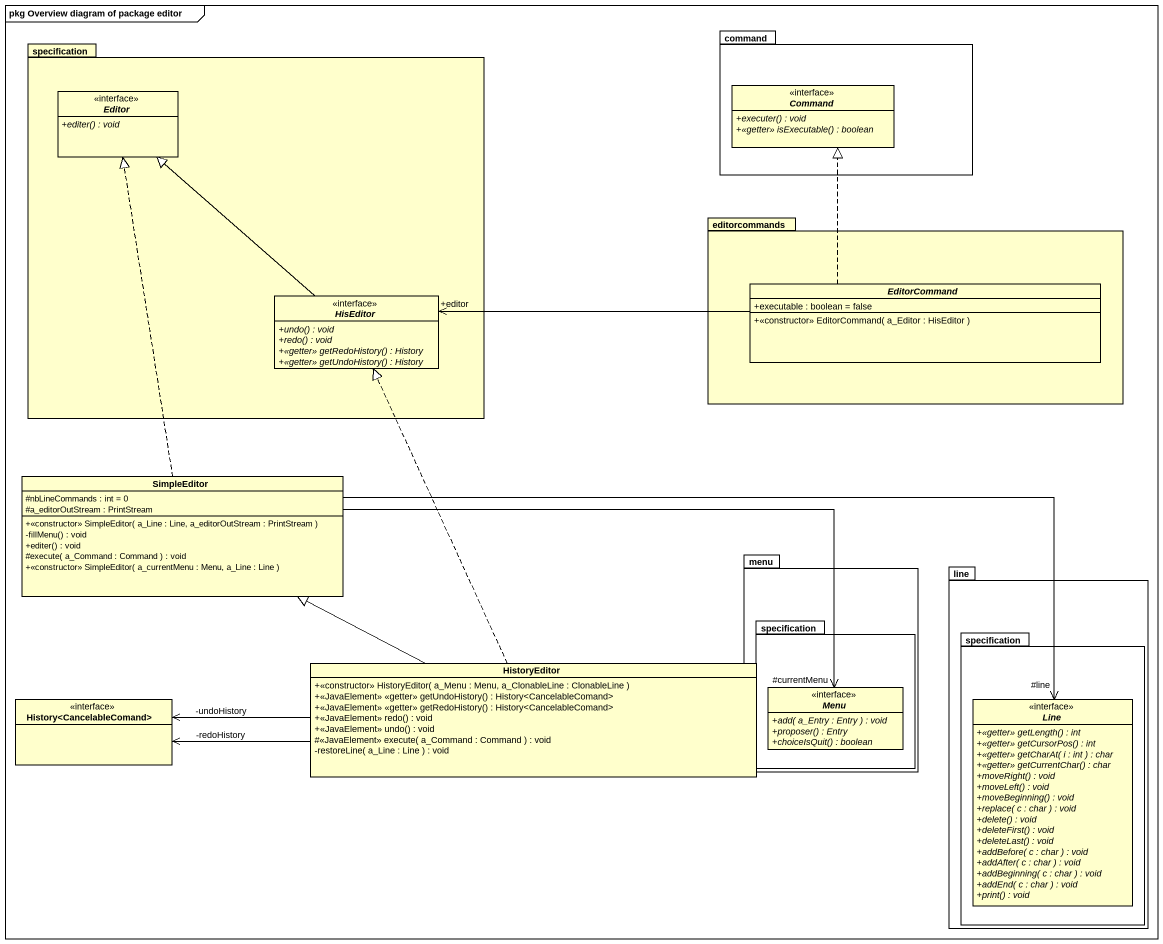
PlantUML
@startuml
mainframe pkg Overview diagram of package editor
hide circle
hide empty members
skinparam classAttributeIconSize 0
package command {
  interface Command {
    {abstract} +executer() : void
    {abstract} +<<getter>> isExecutable() : boolean
  }
}
package specification #FFFFCC {
  interface Editor {
    {abstract} +editer() : void
  }
  interface HisEditor {
    {abstract} +undo() : void
    {abstract} +redo() : void
    {abstract} +<<getter>> getRedoHistory() : History
    {abstract} +<<getter>> getUndoHistory() : History
  }
}
package editorcommands #FFFFCC {
  abstract class EditorCommand {
    +executable : boolean = false
    +<<constructor>> EditorCommand( a_Editor : HisEditor )
  }
}
class SimpleEditor {
  #nbLineCommands : int = 0
  #a_editorOutStream : PrintStream
  +<<constructor>> SimpleEditor( a_Line : Line, a_editorOutStream : PrintStream )
  -fillMenu() : void
  +editer() : void
  #execute( a_Command : Command ) : void
  +<<constructor>> SimpleEditor( a_currentMenu : Menu, a_Line : Line )
}
package menu {
  package "specification" as specification_2 {
    interface Menu {
      {abstract} +add( a_Entry : Entry ) : void
      {abstract} +proposer() : Entry
      {abstract} +choiceIsQuit() : boolean
    }
  }
}
package line {
  package "specification" as specification_3 {
    interface Line {
      {abstract} +<<getter>> getLength() : int
      {abstract} +<<getter>> getCursorPos() : int
      {abstract} +<<getter>> getCharAt( i : int ) : char
      {abstract} +<<getter>> getCurrentChar() : char
      {abstract} +moveRight() : void
      {abstract} +moveLeft() : void
      {abstract} +moveBeginning() : void
      {abstract} +replace( c : char ) : void
      {abstract} +delete() : void
      {abstract} +deleteFirst() : void
      {abstract} +deleteLast() : void
      {abstract} +addBefore( c : char ) : void
      {abstract} +addAfter( c : char ) : void
      {abstract} +addBeginning( c : char ) : void
      {abstract} +addEnd( c : char ) : void
      {abstract} +print() : void
    }
  }
}
class HistoryEditor {
  +<<constructor>> HistoryEditor( a_Menu : Menu, a_ClonableLine : ClonableLine )
  +<<JavaElement>> <<getter>> getUndoHistory() : History<CancelableComand>
  +<<JavaElement>> <<getter>> getRedoHistory() : History<CancelableComand>
  +<<JavaElement>> redo() : void
  +<<JavaElement>> undo() : void
  #<<JavaElement>> execute( a_Command : Command ) : void
  -restoreLine( a_Line : Line ) : void
}
interface "History<CancelableComand>" as History_CancelableComand
HisEditor -up-|> Editor
HisEditor "+editor" <-right- EditorCommand
EditorCommand .up.|> Command
SimpleEditor .up.|> Editor
HistoryEditor .up.|> HisEditor
HistoryEditor -left-|> SimpleEditor
Menu "#currentMenu" <-left- SimpleEditor
History_CancelableComand "-undoHistory" <-right- HistoryEditor
History_CancelableComand "-redoHistory" <-right- HistoryEditor
Line "#line" <-left- SimpleEditor
@enduml
